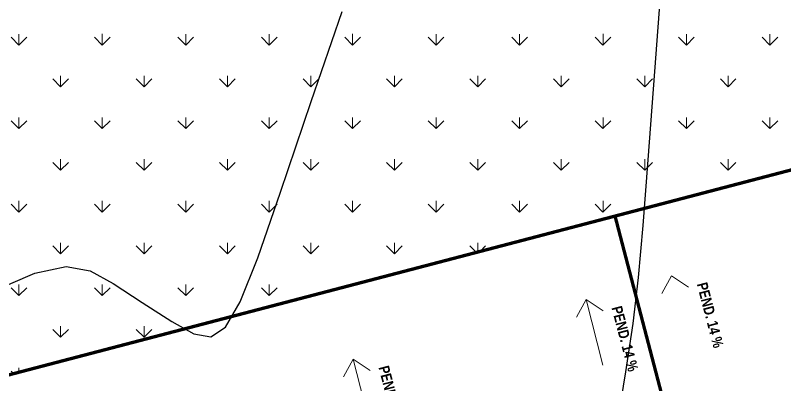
# Model space of a CAD drawing. Header units: metres. Extents: x -899 to -730, y -240 to 6.
# Drawn here: x -796.08 to -772.91, y -187.49 to -176.38 of the extents above; entities that cross this region are included whole.
import ezdxf

# ---------------------------------------------------------------- set-up
doc = ezdxf.new("R2010")
doc.units = ezdxf.units.M
doc.header["$LTSCALE"] = 5
doc.header["$MEASUREMENT"] = 0
doc.linetypes.add('DASHDOT', pattern=[1, 0.5, -0.25, 0, -0.25])
doc.linetypes.add('HIDDEN', pattern=[0.375, 0.25, -0.125])
for name, color, linetype, lineweight in [('A-ANNO-TEXT', 3, 'Continuous', 18), ('A-AREA-PATT', 8, 'Continuous', 18), ('A-FLOR-OVHD', 3, 'HIDDEN', 18)]:
    doc.layers.add(name, color=color, linetype=linetype, lineweight=lineweight)
for name, color, linetype in [('U-BLDG', 7, 'Continuous'), ('U-GREN', 60, 'Continuous'), ('U-TOPO-CURV', 8, 'Continuous')]:
    doc.layers.add(name, color=color, linetype=linetype)
doc.styles.add('E-ROMANS', font='romans.shx', dxfattribs={"width": 0.8})

msp = doc.modelspace()

# ---------------------------------------------------------------- hatches: boundary and pattern name
at = {"layer": 'A-AREA-PATT', "linetype": 'DASHDOT'}
h = msp.add_hatch(dxfattribs=at)
h.set_pattern_fill('GRASS', color=256, scale=0.07, style=0)
h.set_pattern_definition([(90, (-133.418, 0), (-1.257235, 1.257235), [0.333375, -2.181095]), (45, (-133.418, 0), (-1.257236, 1.257236), [0.333375, -1.444625]), (135, (-133.418, 0), (-1.257236, -1.257236), [0.333375, -1.444625])])
edge = h.paths.add_edge_path()
edge.add_line((-752.312, -173.159), (-752.517, -173.21))
edge.add_line((-752.517, -173.21), (-757.708, -152.193))
edge.add_line((-757.708, -152.193), (-802.73, -163.774))
edge.add_line((-802.73, -163.774), (-805.665, -152.562))
edge.add_line((-805.665, -152.562), (-808.244, -153.233))
edge.add_line((-808.244, -153.233), (-805.308, -164.449))
edge.add_line((-805.308, -164.449), (-831.621, -171.338))
edge.add_line((-831.621, -171.338), (-825.452, -194.9))
edge.add_line((-825.452, -194.9), (-799.139, -188.011))
edge.add_line((-799.139, -188.011), (-796.191, -199.272))
edge.add_line((-796.191, -199.272), (-793.772, -198.638))
edge.add_line((-793.772, -198.638), (-796.735, -187.32))
edge.add_line((-796.735, -187.32), (-751.702, -175.53))
edge.add_line((-751.702, -175.53), (-752.313, -173.157))

# ---------------------------------------------------------------- linework, layer by layer
at = {"layer": 'A-ANNO-TEXT', "linetype": 'DASHDOT'}
for p, q in [((-776.315, -184.218, 8.83), (-776.607, -184.752, 8.83)), ((-776.315, -184.218, 8.83), (-775.807, -184.562, 8.83)), ((-778.885, -184.93, 8.83), (-779.177, -185.464, 8.83)), ((-778.885, -184.93, 8.83), (-778.377, -185.274, 8.83)), ((-778.384, -186.907, 8.83), (-778.885, -184.93, 8.83)), ((-785.907, -186.726, 8.83), (-786.198, -187.261, 8.83)), ((-785.907, -186.726, 8.83), (-785.399, -187.07, 8.83)), ((-785.406, -188.704, 8.83), (-785.907, -186.726, 8.83))]:
    msp.add_line(p, q, dxfattribs=at)
at = {"layer": 'A-FLOR-OVHD', "linetype": 'DASHDOT'}
msp.add_line((-757.708, -152.193, 8.83), (-825.452, -194.9, 8.83), dxfattribs=at)
at = {"layer": 'U-BLDG', "const_width": 0.1, "elevation": 8.83}
for points in [[(-759.297, -177.518), (-757.524, -184.29), (-776.243, -189.191), (-778.016, -182.419)], [(-778.016, -182.419), (-776.243, -189.191), (-794.963, -194.092), (-796.735, -187.32)]]:
    msp.add_lwpolyline(points, close=True, dxfattribs=at)
at = {"layer": 'U-GREN', "ltscale": 15, "elevation": 8.83}
msp.add_lwpolyline([(-752.323, -173.162), (-752.517, -173.21), (-757.338, -154.47), (-757.145, -154.42), (-757.725, -152.198), (-802.693, -163.971), (-805.665, -152.562), (-808.244, -153.233), (-805.258, -164.642), (-831.458, -171.502), (-830.878, -173.762), (-830.684, -173.712), (-825.885, -192.457), (-826.078, -192.507), (-825.452, -194.9), (-799.139, -188.011), (-796.198, -199.244), (-793.78, -198.61), (-796.735, -187.32), (-751.702, -175.53), (-752.323, -173.162)], dxfattribs=at)
at = {"layer": 'U-TOPO-CURV', "color": 8, "elevation": 106.83}
for points in [[(-776.623, -175.387), (-776.823, -178.06), (-777.025, -180.72), (-777.18, -182.705), (-777.321, -184.266), (-777.482, -185.652), (-777.696, -187.111), (-777.994, -188.893), (-778.41, -191.247), (-778.976, -194.422), (-779.545, -197.605), (-779.956, -199.947), (-780.226, -201.645), (-780.37, -202.897), (-780.403, -203.901), (-780.341, -204.854), (-780.2, -205.954)], [(-796.882, -184.727), (-795.502, -184.138), (-794.554, -183.942), (-793.834, -184.069), (-793.139, -184.451), (-792.264, -185.018), (-791.372, -185.589), (-790.707, -185.966), (-790.194, -186.055), (-789.754, -185.765), (-789.309, -185.004), (-788.782, -183.679), (-788.097, -181.7), (-787.174, -178.973), (-786.243, -176.259)]]:
    msp.add_lwpolyline(points, dxfattribs=at)

# ---------------------------------------------------------------- texts
at = {"layer": 'A-ANNO-TEXT', "linetype": 'DASHDOT', "char_height": 0.32102, "width": 4.69283, "attachment_point": 3, "rotation": 284.6308, "style": 'E-ROMANS'}
for insert in [(-774.735, -186.334, 8.83), (-777.305, -187.046, 8.83), (-784.326, -188.843, 8.83)]:
    msp.add_mtext('{\\fArial|b1|i0|c0|p34;PEND. 14 %}', dxfattribs=dict(at, insert=insert))

doc.saveas('drawing.dxf')
